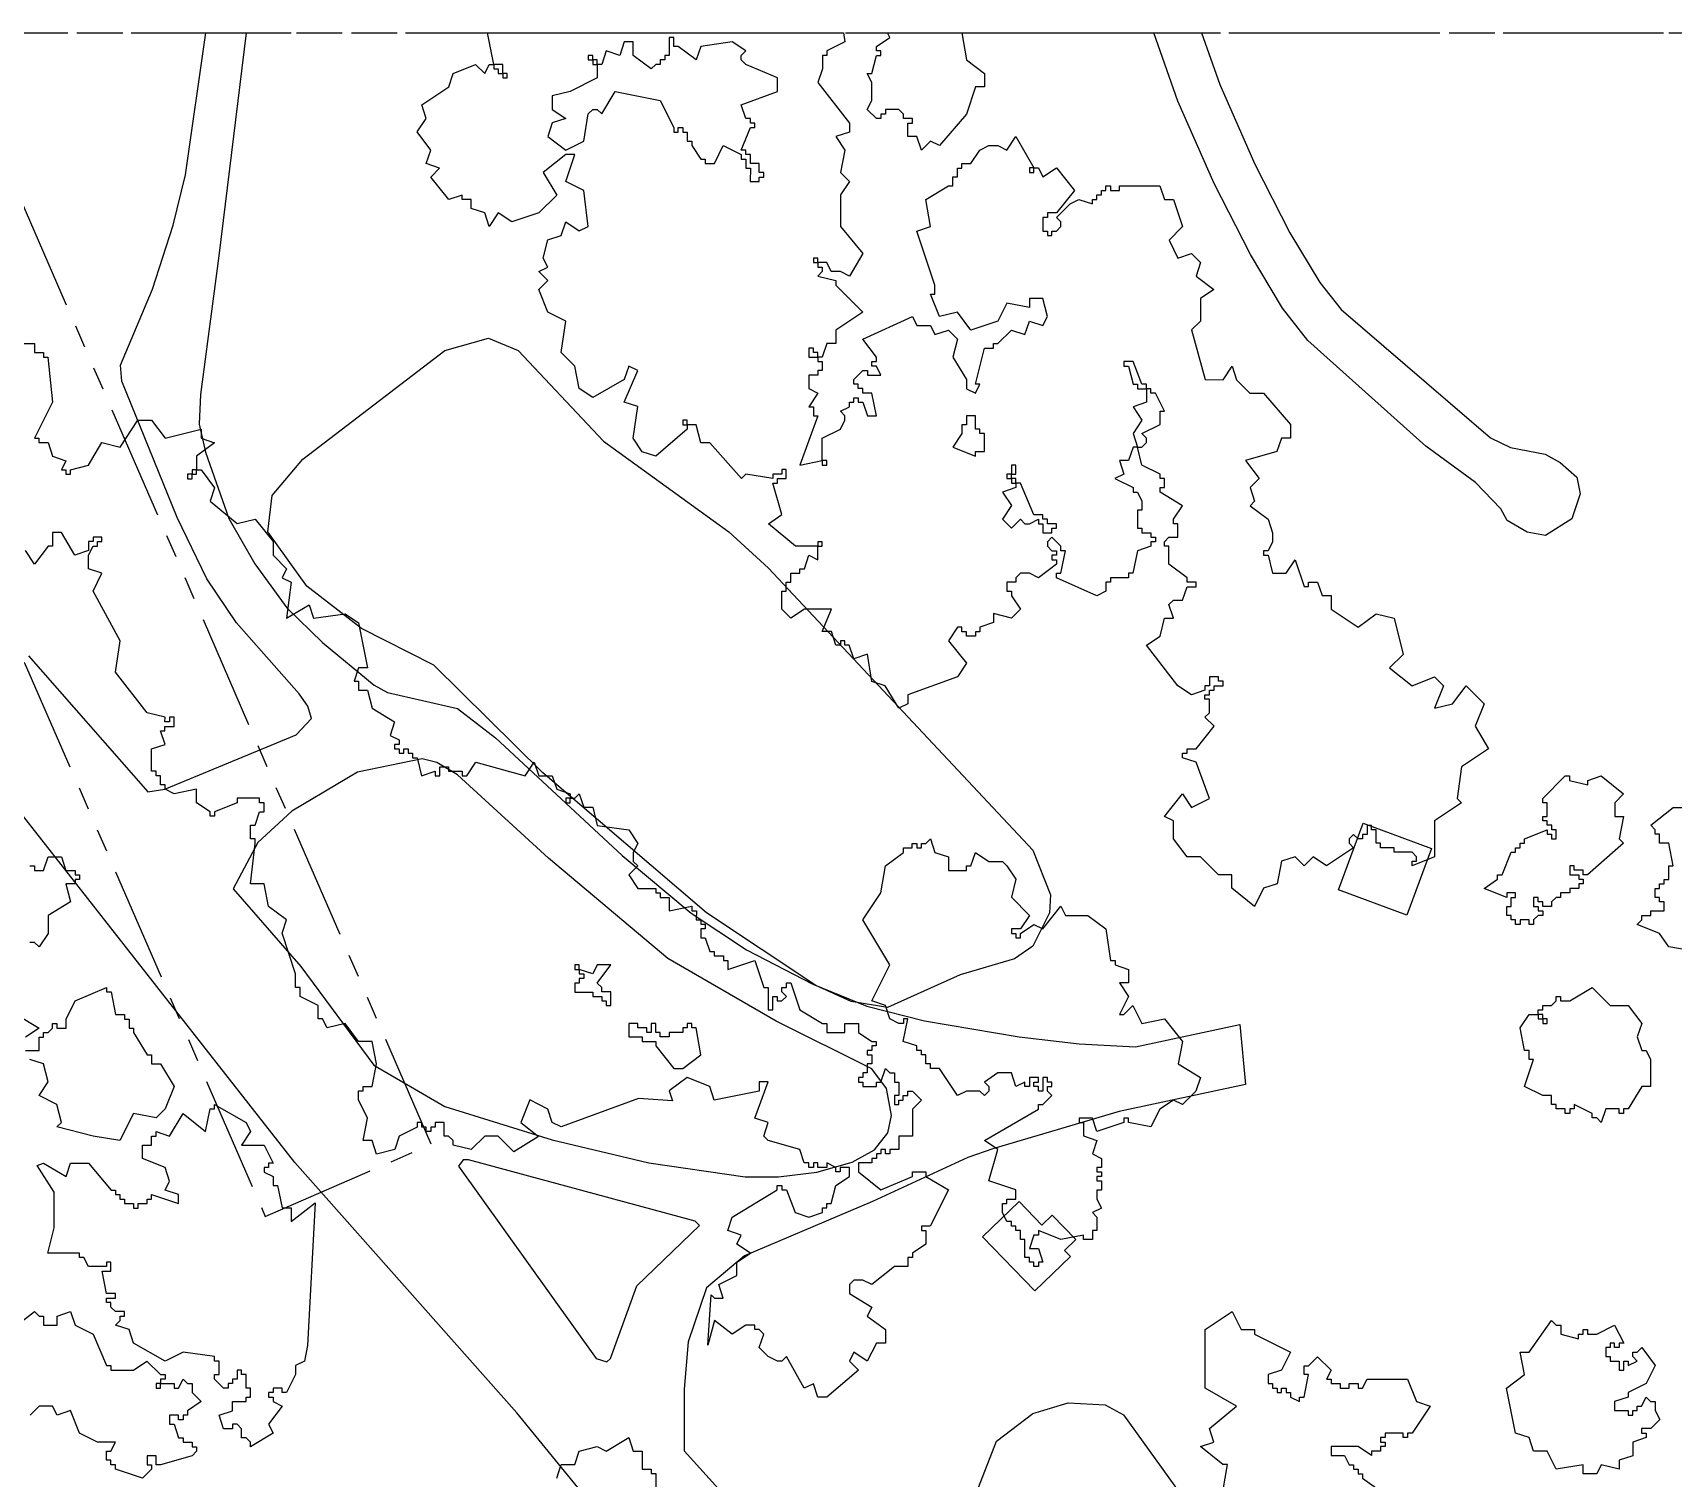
# Model space of a CAD drawing. Header units: metres. Extents: x -400 to 800, y -650 to 500.
# Drawn here: x 187.8 to 278.9, y 419.7 to 500 of the extents above; entities that cross this region are included whole.
import ezdxf

# ---------------------------------------------------------------- set-up
doc = ezdxf.new("R2010")
doc.units = ezdxf.units.M
doc.header["$LTSCALE"] = 2
doc.linetypes.add('DASHED', pattern=[1.524, 1.27, -0.254])
doc.linetypes.add('PHANTOM', pattern=[6.35, 3.175, -0.635, 0.635, -0.635, 0.635, -0.635])
for name, color, linetype in [('SITE-BLDG-EXIST', 7, 'CONTINUOUS'), ('SITE-FLOOD-LIMIT', 5, 'DASHED'), ('SITE-PATH', 84, 'CONTINUOUS'), ('SITE-PROPERTY', 7, 'PHANTOM'), ('SITE-TREE-CANOPY', 94, 'CONTINUOUS'), ('TOPO-CONTOUR-MINOR', 9, 'CONTINUOUS')]:
    doc.layers.add(name, color=color, linetype=linetype)

msp = doc.modelspace()

# ---------------------------------------------------------------- linework, layer by layer
at = {"layer": 'SITE-BLDG-EXIST'}
for points in [[(261.709, 456.111), (265.51, 454.709), (264.142, 451.005), (260.341, 452.407)], [(243.478, 430.138), (240.581, 433.142), (242.615, 435.111), (243.871, 433.798), (244.446, 434.354), (245.757, 432.997), (245.133, 432.385), (245.463, 432.051)]]:
    msp.add_lwpolyline(points, close=True, dxfattribs=at)
at = {"layer": 'SITE-FLOOD-LIMIT'}
msp.add_lwpolyline([(337.352, 290.268), (322.374, 302.809), (314.122, 310.997), (301.845, 320.468), (289.262, 330.501), (274.696, 343.858), (254.933, 359.213), (232.574, 377.075), (213.984, 390.587), (140.026, 428.283), (96.941, 449.639), (63.737, 464.954), (34.511, 480.875), (-1.737, 500), (399.921, 500)], dxfattribs=at)
at = {"layer": 'SITE-PATH'}
for points in [[(187.602, 465.406), (194.229, 457.853), (195.162, 457.997), (202.464, 461.011), (203.313, 461.923), (203.102, 462.602), (202.625, 463.291), (199.14, 467.241), (197.506, 469.688), (195.858, 473.092), (192.78, 480.657), (192.71, 481.546), (194.478, 485.773), (195.635, 489.322), (196.309, 492.114), (197.438, 500), (199.692, 500), (198.16, 487.619), (197.149, 479.911), (197.079, 478.276), (197.422, 476.707), (198.727, 473.036), (200.157, 470.511), (201.938, 468.063), (203.916, 466.15), (206.785, 463.769), (207.535, 463.369), (211.421, 462.478), (213.539, 460.854), (220.573, 454.313), (224.395, 451.12), (227.467, 449.073), (231.149, 447.17), (234.151, 445.946), (237.356, 445.134), (242.609, 444.254), (245.948, 443.854), (249.062, 443.698), (254.869, 444.932), (255.178, 441.595), (248.157, 440.094), (241.157, 438.025), (239.768, 437.547), (234.458, 435.1), (227.36, 432.087), (225.256, 430.318), (224.224, 427.315), (224.014, 424.678), (224.006, 421.263), (232.85, 411.474)], [(265.923, 365.184), (258.285, 372.683), (243.369, 391.227), (235.633, 399.983), (227.799, 408.137), (220.758, 415.98), (214.713, 423.378), (202.384, 437.273), (187.054, 456.808)]]:
    msp.add_lwpolyline(points, dxfattribs=at)
for points in [[(253.745, 497.136), (255.702, 492.708), (257.644, 488.893), (259.299, 486.134), (260.484, 484.632), (268.781, 477.512), (269.889, 476.967), (271.825, 476.6), (272.652, 476.144), (273.578, 475.32), (273.76, 474.397), (273.304, 473.018), (271.831, 472.095), (270.821, 472.273), (269.713, 472.918), (269.349, 473.563), (267.96, 475.032), (265.197, 477.045), (258.646, 482.919), (257.237, 484.71), (255.449, 487.681), (253.436, 491.63), (251.416, 496.213), (250.089, 500), (252.742, 500)], [(227.388, 436.469), (229.254, 436.469), (231.365, 436.736), (233.343, 437.292), (234.571, 437.97), (235.321, 438.927), (235.525, 439.884), (235.244, 441.385), (234.431, 442.475), (229.108, 445.123), (223.104, 448.595), (216.477, 454.168), (211.427, 458.796), (210.27, 459.486), (209.449, 459.686), (205.858, 458.942), (202.218, 456.773), (200.338, 455.049), (198.956, 452.468), (202.729, 448.163), (206.768, 442.679), (210.717, 440.387), (216.678, 438.528), (222.044, 437.26)], [(212.035, 437.428), (211.727, 437.428), (211.481, 437.061), (219.111, 426.392), (219.721, 426.203), (219.911, 426.381), (221.37, 430.43), (224.856, 433.778), (224.611, 434.022)]]:
    msp.add_lwpolyline(points, close=True, dxfattribs=at)
at = {"layer": 'SITE-PROPERTY'}
msp.add_lwpolyline([(-65.245, 500), (172.175, 500), (200.743, 434.281), (209.966, 438.284), (183.135, 500), (385.85, 500)], dxfattribs=at)
at = {"layer": 'SITE-TREE-CANOPY'}
for points in [[(213.08, 500), (232.846, 500), (232.929, 499.496), (231.933, 498.996), (231.932, 498.74), (231.68, 498.74), (231.68, 497.995), (231.427, 497.238), (233.181, 494.991), (233.181, 494.49), (232.43, 494.246), (232.928, 493.489), (232.682, 492.243), (233.18, 491.743), (232.682, 490.998), (232.682, 489.24), (233.93, 487.738), (233.18, 486.492), (232.682, 486.748), (232.177, 486.748), (231.931, 487.238), (231.433, 487.238), (231.433, 486.993), (231.679, 486.993), (231.679, 486.748), (231.433, 486.493), (232.429, 486.248), (232.429, 485.992), (233.93, 484.49), (232.429, 483.489), (232.429, 482.744), (231.931, 482.744), (231.678, 481.987), (231.433, 481.987), (231.433, 481.743), (231.678, 481.743), (231.678, 481.242), (231.433, 481.242), (231.433, 480.997), (230.928, 480.997), (230.928, 480.241), (231.433, 479.996), (230.928, 479.24), (231.18, 479.24), (231.18, 478.739), (231.433, 478.739), (230.429, 475.992), (231.678, 476.248), (231.678, 477.493), (232.681, 477.994), (232.926, 478.494), (232.926, 478.739), (232.681, 478.995), (233.179, 479.24), (233.179, 479.496), (233.432, 479.496), (233.432, 479.74), (233.677, 479.74), (233.677, 479.496), (233.93, 479.495), (234.182, 478.739), (234.68, 478.739), (234.428, 479.996), (233.93, 479.996), (233.93, 480.241), (233.677, 480.241), (233.677, 480.497), (233.432, 480.497), (233.432, 480.741), (233.93, 481.242), (234.182, 481.242), (234.182, 480.997), (234.933, 480.997), (234.68, 481.498), (234.428, 481.498), (234.428, 481.742), (234.68, 481.742), (234.68, 481.998), (233.93, 482.988), (236.679, 484.245), (236.932, 483.744), (237.682, 483.744), (237.928, 483.244), (238.678, 483.488), (239.183, 482.988), (238.931, 481.998), (239.681, 480.741), (239.681, 480.24), (240.179, 479.995), (240.431, 480.496), (240.179, 480.496), (240.677, 482.498), (241.182, 482.498), (241.182, 482.743), (241.428, 482.743), (242.178, 483.488), (242.929, 483.243), (243.181, 483.989), (243.932, 483.744), (244.177, 484.244), (243.932, 485.245), (243.181, 485.246), (243.181, 484.745), (241.933, 484.99), (241.428, 483.989), (239.927, 483.488), (239.183, 484.49), (238.18, 484.245), (237.682, 485.491), (237.928, 485.491), (237.928, 485.991), (236.932, 488.995), (237.683, 489.24), (237.43, 490.741), (238.679, 491.498), (238.932, 491.498), (238.932, 491.998), (239.177, 491.998), (239.177, 492.488), (239.43, 492.488), (239.43, 492.743), (239.928, 492.743), (240.433, 493.489), (240.931, 493.744), (241.429, 493.744), (241.927, 493.488), (242.432, 494.245), (243.427, 492.498), (243.68, 492.498), (243.932, 491.998), (244.683, 492.498), (245.679, 491.241), (244.683, 489.995), (244.178, 489.995), (244.178, 489.739), (243.932, 489.74), (243.932, 488.994), (244.178, 488.994), (244.178, 488.738), (244.43, 488.738), (244.43, 488.994), (244.683, 488.994), (244.928, 489.239), (244.928, 489.495), (244.683, 489.739), (245.433, 490.496), (245.931, 490.74), (246.682, 490.496), (246.682, 490.74), (246.927, 490.74), (246.927, 490.996), (247.18, 490.996), (247.18, 491.241), (247.432, 491.241), (247.432, 491.497), (247.678, 491.497), (247.678, 491.241), (248.183, 491.241), (248.183, 491.497), (250.427, 491.496), (250.679, 490.74), (251.177, 490.74), (251.682, 489.238), (250.932, 488.493), (251.43, 487.492), (252.18, 487.748), (252.678, 487.247), (252.433, 486.491), (253.428, 485.745), (252.678, 485.245), (252.678, 483.988), (252.18, 483.498), (252.93, 480.74), (253.933, 480.739), (254.431, 481.496), (254.676, 480.739), (255.427, 479.994), (256.177, 479.994), (257.678, 478.247), (257.678, 477.491), (257.18, 477.491), (256.927, 476.746), (255.181, 476.245), (255.931, 475.244), (255.433, 474.744), (255.679, 473.998), (255.433, 473.742), (256.429, 472.997), (256.682, 472.241), (256.681, 471.74), (256.429, 471.239), (256.176, 471.239), (256.176, 470.995), (256.429, 470.995), (256.681, 469.994), (257.432, 469.994), (257.93, 470.739), (258.428, 469.248), (258.68, 469.248), (258.68, 469.493), (259.178, 469.493), (259.431, 468.747), (259.929, 468.747), (259.929, 467.991), (261.429, 466.99), (262.432, 467.746), (263.428, 467.49), (263.933, 465.488), (263.183, 464.743), (264.431, 463.741), (265.679, 464.242), (266.177, 463.741), (265.679, 462.495), (266.682, 462.74), (267.433, 463.741), (268.429, 462.74), (267.931, 461.494), (268.681, 460.248), (267.18, 459.247), (266.927, 457.489), (267.18, 457.245), (265.679, 456.244), (265.679, 454.241), (264.43, 453.741), (264.43, 453.997), (264.683, 453.997), (264.683, 454.242), (264.43, 454.497), (263.427, 454.498), (263.427, 454.742), (262.677, 454.742), (262.677, 454.998), (262.431, 454.998), (262.431, 455.743), (262.179, 455.743), (262.179, 455.988), (261.933, 455.988), (261.933, 455.488), (261.681, 455.488), (261.681, 455.243), (261.428, 455.243), (261.183, 455.488), (260.93, 455.243), (260.93, 454.998), (261.183, 454.742), (259.682, 453.741), (258.931, 454.242), (258.433, 453.742), (257.928, 454.242), (257.178, 453.998), (256.932, 452.741), (256.182, 452.496), (255.677, 451.495), (254.428, 452.496), (254.428, 453.241), (253.678, 453.241), (252.682, 454.243), (251.931, 454.243), (251.181, 455.244), (251.181, 456.245), (250.683, 456.49), (251.679, 457.747), (252.177, 456.99), (253.18, 457.491), (252.43, 459.493), (251.68, 459.738), (251.68, 459.994), (251.932, 459.994), (251.932, 460.238), (252.43, 460.238), (253.433, 461.495), (252.928, 461.996), (253.181, 462.241), (253.181, 462.997), (252.928, 462.997), (252.928, 463.242), (253.181, 463.242), (253.181, 463.498), (253.433, 463.498), (253.433, 463.742), (253.931, 463.742), (253.931, 463.998), (253.679, 463.998), (253.679, 464.243), (253.181, 464.243), (253.181, 463.742), (252.928, 463.742), (252.928, 463.498), (252.178, 463.242), (251.427, 463.743), (249.681, 465.99), (250.432, 466.49), (250.677, 467.491), (251.182, 467.491), (250.93, 468.248), (251.182, 468.492), (251.68, 468.492), (251.933, 469.238), (252.431, 469.238), (252.431, 469.493), (251.933, 469.493), (251.933, 469.738), (250.93, 470.495), (250.93, 471.496), (250.678, 471.496), (250.678, 471.741), (250.93, 471.996), (251.428, 471.996), (251.428, 472.742), (251.183, 472.742), (251.183, 472.998), (251.681, 473.743), (250.432, 474.488), (250.432, 474.744), (250.678, 474.744), (250.678, 475.245), (250.433, 475.245), (250.433, 475.489), (249.43, 475.99), (249.177, 476.991), (248.932, 476.991), (248.679, 476.246), (248.181, 476.246), (248.427, 475.49), (247.929, 475.245), (248.932, 474.744), (248.932, 474.488), (249.177, 474.488), (249.429, 473.988), (249.429, 473.498), (249.177, 473.498), (249.177, 472.497), (249.429, 472.497), (249.429, 472.241), (249.927, 472.241), (249.927, 471.996), (250.18, 471.996), (250.18, 471.741), (249.927, 471.741), (249.927, 471.496), (249.177, 471.24), (248.931, 469.994), (248.679, 469.994), (248.679, 469.738), (247.683, 469.739), (247.683, 469.494), (247.43, 469.494), (247.43, 468.993), (246.932, 468.738), (244.681, 469.739), (244.681, 469.995), (244.933, 469.995), (245.179, 471.241), (244.933, 471.241), (244.933, 471.496), (244.428, 471.997), (244.183, 471.741), (244.183, 471.496), (244.428, 471.241), (244.681, 471.241), (244.681, 470.996), (244.428, 470.996), (244.428, 470.74), (244.681, 470.74), (244.681, 470.495), (243.678, 469.739), (243.18, 469.995), (242.682, 469.995), (242.429, 469.739), (242.429, 469.494), (241.931, 469.494), (241.931, 468.994), (242.177, 468.994), (242.177, 468.738), (242.682, 467.993), (242.177, 467.492), (241.181, 467.748), (241.181, 467.247), (240.43, 466.992), (240.43, 466.747), (240.178, 466.747), (240.178, 466.491), (239.68, 466.491), (239.68, 466.747), (239.427, 466.747), (239.427, 466.992), (239.182, 466.992), (238.677, 466.247), (239.679, 464.99), (239.181, 464.244), (236.432, 463.243), (236.432, 462.743), (235.927, 462.498), (235.176, 463.744), (234.433, 463.989), (234.181, 465.491), (233.43, 465.246), (233.178, 465.991), (232.932, 465.991), (232.932, 466.247), (232.68, 466.247), (232.68, 465.991), (232.427, 465.991), (232.182, 466.748), (231.677, 466.748), (232.182, 467.994), (230.681, 467.994), (229.93, 467.493), (229.433, 467.994), (229.433, 468.995), (229.678, 468.995), (229.678, 469.496), (229.931, 469.496), (229.931, 469.996), (230.429, 469.996), (230.429, 470.241), (230.681, 470.241), (230.927, 470.997), (231.432, 470.741), (231.432, 471.498), (230.183, 471.498), (228.683, 472.744), (229.433, 473.244), (228.928, 474.991), (229.181, 474.991), (229.181, 475.247), (229.679, 475.247), (229.679, 475.747), (229.433, 475.747), (229.433, 475.491), (228.928, 475.491), (228.928, 475.247), (227.427, 475.492), (227.182, 475.247), (225.429, 477.238), (224.931, 477.238), (224.678, 478.239), (224.18, 478.239), (224.18, 477.995), (222.427, 476.493), (221.683, 476.738), (221.178, 477.494), (221.431, 479.241), (220.68, 479.497), (221.431, 481.243), (220.933, 481.488), (220.681, 480.743), (218.927, 479.742), (218.177, 480.242), (217.931, 481.488), (217.181, 482.245), (217.427, 483.991), (216.431, 484.492), (215.933, 485.738), (216.431, 486.238), (215.933, 486.739), (216.431, 486.995), (216.178, 487.495), (216.431, 488.496), (217.182, 488.741), (217.427, 489.497), (218.178, 488.997), (218.683, 489.241), (218.43, 491.244), (217.427, 491.744), (217.932, 493.246), (217.427, 493.246), (216.179, 492.245), (216.929, 490.988), (215.933, 489.998), (214.432, 489.498), (213.682, 489.998), (213.177, 489.242), (212.931, 489.998), (212.181, 490.243), (212.181, 490.744), (211.683, 490.744), (211.683, 490.989), (210.932, 490.744), (209.93, 491.99), (210.428, 492.49), (209.677, 492.746), (209.93, 493.492), (209.179, 494.493), (209.677, 495.238), (209.432, 495.995), (210.933, 496.996), (211.179, 497.741), (212.427, 498.241), (212.932, 497.741), (213.178, 498.241), (213.43, 498.241)], [(219.181, 497.495), (217.68, 496.739), (216.677, 496.494), (216.677, 495.738), (217.428, 495.248), (216.677, 494.993), (216.432, 494.247), (217.428, 493.491), (218.431, 493.991), (218.683, 495.493), (218.929, 495.738), (219.181, 495.738), (219.427, 495.493), (220.177, 496.739), (222.681, 496.238), (223.431, 494.747), (223.431, 494.491), (223.677, 494.491), (223.677, 494.747), (223.929, 494.747), (223.929, 494.491), (224.182, 494.491), (224.182, 493.991), (224.427, 493.991), (224.427, 493.746), (224.932, 492.99), (225.178, 492.989), (225.178, 492.745), (225.683, 492.745), (226.181, 493.746), (227.177, 493.245), (227.177, 492.989), (227.429, 492.989), (227.429, 492.489), (227.682, 492.489), (227.681, 491.743), (228.179, 491.743), (228.179, 491.988), (228.432, 491.988), (228.432, 492.244), (228.179, 492.244), (228.18, 492.744), (227.682, 492.745), (227.682, 493.245), (227.429, 493.245), (227.429, 493.49), (227.177, 493.49), (227.682, 494.747), (227.927, 494.747), (227.927, 494.992), (227.682, 494.992), (227.682, 495.247), (227.429, 495.247), (227.177, 495.993), (229.183, 496.738), (229.183, 497.494), (227.43, 498.24), (227.177, 498.496), (227.177, 498.74), (227.43, 498.996), (226.679, 499.497), (224.933, 499.241), (224.68, 498.496), (223.677, 499.241), (223.432, 499.241), (223.432, 499.742), (223.179, 499.742), (223.179, 498.741), (222.927, 498.741), (222.927, 498.496), (222.681, 498.496), (222.681, 498.24), (222.429, 498.24), (222.183, 497.995), (221.18, 498.741), (221.18, 499.497), (220.682, 499.497), (220.43, 498.741), (219.679, 498.997), (219.427, 498.24), (219.181, 498.241)], [(239.43, 499.996), (239.683, 498.494), (240.679, 497.738), (240.678, 496.993), (240.18, 496.993), (239.682, 495.491), (238.181, 493.745), (237.683, 493.989), (237.178, 493.489), (236.933, 494.245), (236.428, 494.245), (236.428, 494.991), (236.68, 494.991), (236.68, 495.246), (236.182, 495.247), (236.183, 495.491), (235.93, 495.747), (235.18, 495.747), (235.18, 495.491), (234.927, 495.491), (234.927, 495.247), (234.682, 495.247), (234.177, 495.747), (234.429, 496.248), (234.429, 497.238), (234.177, 497.738), (234.429, 497.738), (234.682, 498.74), (234.927, 498.74), (234.927, 498.995), (234.682, 498.995), (234.682, 499.24), (235.432, 499.741), (235.302, 500)], [(218.929, 498.741), (218.676, 498.741), (218.676, 498.496), (218.929, 498.496)], [(218.929, 498.241), (219.181, 498.241), (219.181, 498.496), (218.929, 498.496)], [(213.928, 498.241), (213.43, 498.241), (213.43, 497.996), (213.683, 497.996), (213.683, 497.741), (213.928, 497.74)], [(213.928, 497.496), (214.181, 497.496), (214.181, 497.74), (213.928, 497.74)], [(243.182, 492.498), (243.182, 492.242), (243.427, 492.242), (243.427, 492.498)], [(231.426, 487.494), (231.181, 487.494), (231.181, 487.238), (231.433, 487.238)], [(231.433, 482.243), (231.18, 482.243), (231.18, 482.488), (230.928, 482.488), (230.928, 481.987), (231.433, 481.987)], [(249.683, 480.495), (249.43, 480.495), (248.932, 481.741), (248.427, 481.741), (248.427, 481.496), (248.68, 481.496), (248.932, 480.495), (249.178, 480.495), (249.178, 480.239), (249.683, 480.239)], [(249.43, 476.991), (249.682, 477.247), (249.682, 477.492), (249.43, 477.748), (250.433, 478.248), (250.433, 478.993), (250.678, 478.993), (250.18, 479.994), (249.928, 479.994), (249.928, 480.239), (249.683, 480.239), (249.682, 479.494), (248.932, 479.238), (249.43, 478.493), (248.932, 477.748), (249.177, 476.991)], [(224.18, 478.495), (223.928, 478.495), (223.928, 478.239), (224.18, 478.239)], [(240.178, 476.491), (240.179, 476.747), (240.677, 476.747), (240.677, 477.748), (240.431, 477.748), (240.431, 477.993), (240.179, 477.993), (240.179, 478.738), (239.681, 478.738), (239.681, 478.238), (239.428, 478.238), (239.428, 477.749), (238.93, 476.992)], [(196.679, 475.739), (196.679, 475.495), (196.931, 475.495), (196.931, 475.739)], [(231.678, 475.992), (231.93, 475.992), (231.93, 476.248), (231.678, 476.248)], [(242.43, 475.49), (242.43, 475.991), (242.177, 475.991), (242.177, 475.49)], [(196.426, 475.495), (196.426, 475.239), (196.679, 475.239), (196.679, 475.495)], [(242.43, 474.745), (241.679, 474.489), (242.177, 473.744), (241.679, 472.998), (242.177, 472.498), (242.682, 472.998), (242.928, 472.742), (243.18, 472.742), (243.678, 472.998), (243.678, 472.742), (243.931, 472.742), (243.93, 472.242), (244.428, 472.242), (244.428, 472.498), (244.681, 472.498), (244.681, 472.742), (244.183, 472.742), (244.183, 472.998), (243.931, 472.998), (243.931, 473.243), (243.433, 473.243), (242.682, 474.989), (242.43, 474.99)], [(241.932, 475.49), (241.932, 475.245), (242.177, 475.245), (242.177, 475.49)], [(242.177, 474.99), (242.43, 474.99), (242.43, 475.245), (242.177, 475.245)], [(231.677, 471.498), (231.677, 471.742), (231.432, 471.742), (231.432, 471.498)], [(276.179, 457.744), (275.681, 457.244), (275.68, 456.488), (276.178, 456.488), (275.933, 455.242), (276.178, 454.997), (274.179, 453.24), (273.927, 453.24), (273.927, 453.495), (273.429, 453.495), (273.429, 453.74), (273.183, 453.74), (273.183, 453.24), (273.681, 453.24), (273.681, 452.995), (273.927, 452.995), (273.927, 452.739), (273.681, 452.739), (273.681, 452.494), (273.183, 452.494), (273.183, 452.238), (272.678, 452.239), (272.678, 451.994), (272.433, 451.994), (272.18, 451.738), (272.18, 451.493), (271.682, 451.493), (271.682, 451.738), (271.43, 451.738), (271.43, 451.994), (271.177, 451.994), (271.177, 451.493), (271.43, 451.493), (271.43, 451.238), (271.682, 451.237), (271.682, 450.993), (271.43, 450.993), (271.177, 450.748), (271.177, 450.492), (270.932, 450.492), (270.932, 450.748), (270.427, 450.748), (270.427, 450.492), (270.181, 450.492), (270.181, 450.748), (269.929, 450.748), (269.929, 450.993), (269.683, 450.993), (269.683, 451.494), (269.929, 451.493), (269.929, 451.994), (270.181, 451.994), (270.181, 452.239), (269.683, 452.239), (269.683, 451.994), (268.428, 452.495), (269.178, 452.995), (269.178, 453.24), (269.431, 453.24), (269.929, 454.497), (270.181, 454.497), (270.181, 454.742), (270.427, 454.742), (270.427, 454.997), (270.679, 454.997), (270.68, 455.242), (271.928, 455.743), (271.928, 455.498), (272.18, 455.498), (272.18, 455.242), (272.433, 455.242), (272.433, 455.743), (272.181, 455.743), (272.181, 455.998), (271.928, 455.998), (271.928, 456.243), (271.683, 456.243), (271.683, 456.488), (271.928, 456.488), (271.928, 457.244), (271.683, 457.244), (271.683, 457.489), (272.931, 458.746), (273.177, 458.746), (273.177, 458.49), (274.18, 458.245), (274.18, 458.49), (274.93, 458.746)], [(217.431, 457.494), (217.431, 457.238), (217.683, 457.238), (217.683, 457.494)], [(237.932, 454.489), (238.682, 454.244), (238.682, 453.488), (239.678, 453.488), (239.678, 453.743), (239.931, 453.743), (240.183, 454.489), (240.927, 453.988), (241.677, 453.988), (241.93, 453.743), (242.428, 452.998), (242.182, 451.997), (243.178, 450.995), (242.68, 450.239), (242.182, 450.239), (242.182, 449.994), (242.427, 449.994), (242.427, 449.739), (242.68, 449.739), (242.68, 449.994), (243.43, 450.495), (243.928, 450.239), (244.931, 451.496), (245.177, 450.995), (246.432, 450.995), (247.428, 450.239), (247.681, 448.492), (247.933, 448.492), (247.933, 448.247), (248.676, 447.991), (248.676, 447.246), (248.178, 447.246), (248.683, 446.49), (248.178, 445.489), (248.431, 445.489), (248.929, 445.989), (249.427, 444.988), (250.682, 445.244), (251.678, 443.998), (251.432, 442.741), (252.681, 441.995), (252.428, 441.239), (251.678, 440.494), (251.18, 440.739), (250.429, 440.238), (249.931, 439.248), (248.683, 439.493), (248.683, 439.738), (248.43, 439.738), (248.43, 439.493), (246.929, 438.993), (246.677, 439.738), (245.933, 439.738), (245.933, 439.493), (246.179, 439.493), (246.179, 438.748), (246.929, 438.492), (246.677, 437.747), (247.182, 437.491), (247.181, 436.99), (246.929, 436.99), (246.929, 436.746), (247.181, 436.745), (247.181, 436.49), (246.929, 436.49), (246.929, 436.245), (247.181, 436.245), (247.181, 435.744), (246.929, 435.744), (246.929, 435.244), (247.181, 434.743), (246.683, 434.487), (246.929, 434.243), (246.929, 433.497), (246.683, 433.497), (246.683, 432.997), (246.178, 432.997), (246.178, 433.242), (244.93, 432.997), (243.681, 433.498), (243.681, 433.242), (243.429, 433.242), (243.183, 432.497), (243.681, 432.497), (243.927, 431.74), (243.681, 431.74), (243.681, 431.495), (243.429, 431.495), (243.429, 431.74), (243.183, 431.74), (243.183, 431.996), (242.931, 431.996), (242.931, 432.997), (242.678, 432.997), (242.678, 433.498), (242.433, 433.498), (242.433, 433.743), (242.18, 433.743), (242.18, 433.998), (241.928, 433.998), (241.682, 434.488), (241.682, 434.988), (241.928, 434.988), (241.928, 435.244), (242.433, 435.244), (242.433, 435.745), (240.932, 436.246), (241.43, 437.992), (240.68, 438.493), (243.682, 440.239), (243.682, 440.495), (243.927, 440.495), (244.432, 440.995), (244.18, 441.24), (244.18, 441.496), (244.432, 441.496), (244.433, 441.74), (244.18, 441.74), (244.18, 441.996), (243.928, 441.996), (243.927, 441.24), (243.682, 441.24), (243.682, 441.496), (243.43, 441.496), (243.43, 441.74), (243.682, 441.74), (243.682, 441.996), (243.177, 441.996), (243.177, 441.496), (242.932, 441.496), (242.932, 441.74), (242.427, 441.496), (242.181, 442.241), (241.431, 442.241), (240.68, 441.741), (240.933, 441.496), (240.933, 441.24), (240.68, 440.995), (240.428, 441.24), (239.677, 441.24), (239.179, 440.996), (238.183, 442.497), (237.678, 442.497), (237.678, 442.742), (237.433, 442.742), (237.433, 443.243), (237.18, 443.243), (237.18, 443.487), (236.928, 443.487), (236.928, 443.743), (236.177, 443.988), (236.43, 445.245), (236.178, 445.245), (236.178, 444.989), (235.932, 444.989), (235.427, 445.245), (235.182, 445.991), (234.431, 446.246), (235.427, 448.238), (233.927, 450.74), (234.93, 452.242), (235.182, 453.744), (236.178, 454.489), (236.179, 454.745), (236.676, 454.745), (236.677, 454.99), (236.929, 454.989), (236.929, 454.745), (237.181, 454.745), (237.182, 454.989), (237.427, 454.989), (237.68, 455.245)], [(218.18, 448.239), (217.928, 448.239), (217.928, 447.995), (218.18, 447.995)], [(218.18, 447.739), (218.433, 447.739), (218.433, 447.494), (218.18, 447.494), (218.18, 447.238), (217.928, 447.238), (217.928, 446.738), (218.931, 446.737), (218.931, 446.493), (219.429, 446.493), (219.429, 446.248), (219.681, 446.248), (219.681, 445.992), (219.927, 445.992), (219.927, 446.748), (219.429, 446.749), (219.429, 446.993), (219.183, 447.238), (219.927, 448.239), (219.183, 448.239), (218.931, 447.739), (218.18, 447.995)], [(271.429, 445.742), (271.682, 445.742), (271.682, 445.998), (272.18, 445.998), (272.432, 446.243), (272.432, 446.488), (272.678, 446.488), (272.678, 446.243), (273.183, 446.243), (274.431, 446.988), (275.427, 445.998), (276.43, 445.998), (277.18, 444.997), (276.928, 444.24), (277.18, 443.495), (277.433, 443.495), (277.678, 442.994), (277.678, 441.493), (277.18, 441.493), (276.429, 440.247), (276.177, 440.247), (276.177, 439.991), (275.931, 439.991), (275.932, 440.247), (275.181, 440.247), (274.928, 439.49), (274.683, 439.746), (274.43, 439.746), (274.431, 439.991), (273.428, 440.492), (273.428, 440.247), (273.182, 440.247), (273.182, 439.991), (272.93, 439.991), (272.93, 440.247), (272.432, 440.247), (272.432, 440.492), (272.179, 440.492), (272.179, 440.992), (271.681, 440.992), (270.678, 441.493), (271.176, 442.995), (270.931, 442.995), (270.931, 443.495), (270.678, 443.495), (270.433, 444.741), (270.931, 445.498), (271.429, 445.498)], [(271.429, 445.242), (271.682, 445.242), (271.682, 445.498), (271.429, 445.498)], [(224.177, 444.746), (223.931, 444.746), (223.931, 444.49), (223.181, 444.49), (223.181, 444.245), (222.683, 444.245), (222.683, 444.49), (222.43, 444.49), (222.43, 444.991), (222.178, 444.991), (222.178, 444.49), (221.932, 444.49), (221.932, 444.746), (221.427, 444.746), (221.427, 444.991), (220.929, 444.991), (220.929, 444.246), (221.68, 444.245), (221.68, 443.99), (222.43, 443.99), (222.43, 443.745), (223.433, 442.488), (223.931, 442.488), (224.927, 443.244), (224.682, 444.746), (224.429, 444.746), (224.429, 444.99), (224.177, 444.99)], [(271.682, 444.997), (271.927, 444.997), (271.927, 445.242), (271.682, 445.242)], [(189.015, 433.637), (189.016, 435.617), (188.083, 437.096), (188.427, 437.241), (189.682, 436.495), (189.928, 437.241), (190.931, 437.241), (192.179, 435.739), (192.431, 435.739), (192.431, 435.494), (192.677, 435.494), (192.677, 435.238), (192.929, 435.238), (192.929, 434.993), (193.427, 434.993), (193.427, 434.738), (193.68, 434.738), (193.68, 434.993), (194.178, 434.993), (194.178, 435.238), (194.43, 435.238), (194.43, 435.494), (195.931, 434.993), (195.931, 435.494), (195.181, 435.738), (195.433, 436.239), (195.181, 436.995), (193.932, 437.496), (193.933, 438.241), (194.431, 438.241), (194.431, 438.742), (194.683, 438.742), (194.683, 438.998), (195.427, 438.742), (196.177, 439.988), (197.433, 438.998), (197.678, 440.243), (197.931, 440.243), (197.931, 440.488), (199.677, 439.498), (199.929, 438.997), (199.431, 438.241), (200.68, 438.241), (201.178, 437.24), (200.932, 437.24), (200.932, 436.995), (200.68, 436.995), (200.68, 436.739), (201.178, 436.494), (201.178, 435.994), (201.43, 435.994), (201.682, 434.748), (202.18, 434.748), (202.18, 433.991), (203.513, 435.026), (203.084, 427.117), (202.923, 426.238), (202.432, 425.993), (202.432, 425.493), (201.927, 424.492), (201.681, 424.492), (201.681, 424.748), (201.176, 424.748), (201.176, 424.492), (200.931, 424.492), (200.931, 424.247), (201.183, 424.247), (201.183, 423.991), (201.681, 423.746), (200.931, 422.745), (201.183, 422.245), (199.928, 421.488), (199.928, 421.744), (199.682, 421.989), (199.43, 421.989), (199.43, 422.49), (199.177, 422.745), (198.932, 422.746), (198.932, 422.49), (198.427, 422.49), (198.181, 423.246), (198.932, 423.491), (198.932, 423.991), (199.682, 423.991), (199.682, 424.247), (199.928, 424.247), (199.928, 424.748), (199.682, 424.748), (199.683, 425.493), (199.43, 425.493), (199.43, 425.738), (199.178, 425.738), (199.178, 425.248), (198.932, 425.248), (198.932, 424.993), (198.68, 424.993), (198.679, 424.748), (198.427, 424.748), (197.929, 425.248), (197.929, 425.493), (198.182, 425.493), (198.182, 426.238), (197.929, 426.238), (197.929, 426.494), (196.183, 426.739), (195.18, 426.239), (193.426, 427.24), (193.181, 427.997), (192.431, 428.241), (192.683, 428.497), (192.683, 428.742), (192.929, 428.742), (192.929, 428.998), (192.431, 428.998), (192.178, 429.243), (192.178, 429.498), (191.933, 429.498), (191.933, 429.743), (192.431, 429.743), (192.431, 429.988), (191.933, 429.988), (191.68, 431.245), (192.178, 431.245), (192.178, 431.745), (191.933, 431.745), (191.933, 431.49), (190.93, 431.49), (190.677, 431.99), (190.432, 431.99), (190.432, 432.246), (188.679, 432.246)], [(272.431, 428.245), (272.683, 428.245), (272.683, 427.744), (273.679, 427.488), (273.679, 427.744), (273.931, 427.744), (273.931, 427.989), (274.177, 427.989), (274.177, 427.744), (274.682, 427.744), (275.678, 428.244), (276.183, 427.243), (275.93, 427.243), (275.93, 426.998), (275.678, 426.998), (275.678, 427.243), (275.432, 427.243), (275.432, 426.998), (275.18, 426.998), (275.18, 426.498), (275.432, 426.498), (275.432, 426.242), (275.93, 426.242), (275.93, 425.741), (276.183, 425.741), (276.183, 426.242), (276.428, 426.242), (276.428, 425.997), (276.933, 426.242), (276.681, 426.498), (276.681, 426.742), (276.933, 426.742), (277.179, 426.998), (277.929, 425.997), (277.431, 424.996), (276.428, 424.495), (276.428, 424.24), (275.678, 423.995), (275.677, 423.494), (276.428, 423.494), (276.428, 423.238), (276.68, 423.238), (276.68, 423.494), (276.933, 423.494), (276.933, 423.739), (277.178, 423.739), (277.431, 424.24), (277.676, 423.995), (277.929, 423.995), (277.929, 423.494), (278.181, 422.994), (277.683, 422.493), (277.178, 422.493), (277.178, 422.248), (277.431, 422.248), (277.431, 421.993), (276.68, 421.748), (276.68, 420.991), (275.93, 420.747), (275.93, 420.246), (274.927, 420.491), (274.681, 419.991), (273.931, 419.991), (273.931, 420.491), (272.43, 420.247), (271.932, 421.248), (271.181, 421.248), (270.929, 421.993), (270.179, 422.238), (269.681, 424.741), (270.677, 425.497), (270.431, 426.743), (270.929, 426.743), (272.178, 428.489)], [(194.682, 424.993), (194.682, 424.748), (194.927, 424.748), (194.927, 424.993)]]:
    msp.add_lwpolyline(points, close=True, dxfattribs=at)
for points in [[(187.183, 482.748), (187.926, 482.748), (187.926, 482.248), (188.431, 482.248), (188.431, 481.992), (188.677, 481.992), (188.929, 479.489), (187.933, 477.498), (188.178, 477.498), (188.178, 477.242), (188.683, 477.242), (188.929, 476.497), (189.679, 476.241), (189.427, 475.74), (189.679, 475.74), (189.679, 475.495), (189.932, 475.495), (189.932, 475.74), (190.928, 475.996), (191.678, 477.242), (192.681, 476.997), (193.677, 478.498), (194.428, 478.498), (195.178, 477.497), (197.177, 477.998), (197.177, 477.497), (197.928, 477.241), (196.931, 476.496), (196.931, 475.739), (197.177, 475.739), (197.927, 474.738), (197.682, 473.993), (199.183, 472.747), (200.179, 472.992), (201.181, 471.746), (201.181, 470.989), (201.932, 470.244), (201.679, 469.743), (202.177, 469.498), (201.931, 467.496), (203.18, 468.241), (203.432, 467.496), (205.179, 467.741), (205.929, 467.24), (206.427, 464.748), (205.929, 464.748), (205.676, 463.992), (205.929, 463.992), (205.929, 463.491), (206.427, 463.491), (206.679, 462.49), (207.928, 461.745), (207.682, 460.988), (208.18, 460.743), (208.18, 460.488), (207.927, 460.488), (207.927, 460.243), (208.18, 460.243), (208.18, 459.998), (208.432, 459.998), (208.432, 460.243), (208.678, 460.243), (208.678, 459.998), (208.93, 459.998), (208.93, 459.742), (209.183, 459.742), (209.428, 458.741), (210.179, 458.997), (210.179, 458.741), (210.431, 458.741), (210.431, 459.241), (210.929, 459.241), (210.929, 458.997), (211.68, 458.997), (211.68, 458.741), (211.932, 458.741), (212.43, 459.497), (215.18, 458.74), (215.678, 459.497), (215.93, 458.74), (216.681, 458.74), (216.933, 457.995), (217.683, 457.739), (217.683, 457.494), (217.929, 457.494), (218.181, 457.739), (218.427, 456.994), (218.932, 456.994), (219.177, 455.992), (220.931, 455.747), (221.428, 454.991), (221.183, 454.49), (221.183, 453.99), (221.428, 453.745), (220.93, 453.245), (221.428, 452.488), (222.431, 452.488), (222.431, 452.243), (222.677, 452.243), (222.677, 451.987), (223.182, 451.987), (223.182, 451.242), (224.43, 451.498), (224.43, 451.242), (224.683, 451.242), (224.682, 450.741), (224.928, 450.741), (224.928, 450.497), (225.18, 450.497), (225.18, 450.241), (224.928, 450.241), (224.928, 449.74), (225.18, 449.74), (225.433, 448.995), (225.678, 448.995), (225.678, 448.739), (226.183, 448.739), (226.183, 448.494), (226.429, 448.494), (226.429, 447.994), (227.93, 448.494), (228.427, 446.992), (228.68, 446.992), (228.68, 445.746), (228.932, 445.746), (228.932, 446.492), (229.178, 446.492), (229.178, 446.247), (229.43, 446.247), (229.683, 446.492), (229.43, 446.748), (229.43, 446.992), (229.683, 446.992), (229.683, 447.248), (229.928, 447.248), (230.433, 445.746), (231.682, 444.99), (231.927, 444.99), (231.927, 444.489), (232.93, 444.489), (232.93, 444.99), (233.681, 444.99), (233.681, 444.489), (234.431, 443.988), (234.676, 443.988), (234.676, 443.744), (234.431, 443.744), (234.431, 443.488), (234.178, 443.488), (234.178, 443.243), (234.431, 443.243), (234.431, 442.742), (234.178, 442.742), (234.178, 442.242), (233.933, 442.242), (233.933, 441.997), (233.68, 441.997), (233.68, 441.741), (233.933, 441.741), (233.933, 441.497), (234.683, 441.497), (234.683, 441.741), (234.929, 441.741), (235.181, 442.498), (235.427, 442.242), (235.679, 442.242), (235.679, 441.741), (235.932, 441.741), (235.932, 440.996), (235.679, 440.996), (235.679, 440.495), (235.932, 440.495), (235.932, 440.74), (236.177, 440.74), (236.177, 440.996), (236.43, 440.996), (236.43, 441.241), (236.682, 441.241), (237.18, 440.74), (236.682, 440.239), (236.682, 438.738), (235.931, 438.738), (235.931, 437.992), (235.426, 437.992), (235.433, 437.748), (235.181, 437.748), (235.181, 437.993), (234.928, 437.993), (234.928, 437.748), (234.683, 437.748), (234.683, 437.492), (234.43, 437.492), (234.43, 437.247), (233.68, 437.247), (233.68, 436.747), (234.928, 435.746), (236.682, 436.491), (236.682, 436.747), (237.432, 436.746), (237.432, 436.491), (238.681, 435.745), (237.677, 433.743), (237.179, 433.743), (237.179, 433.498), (237.432, 433.498), (237.432, 432.742), (236.681, 432.241), (236.681, 431.997), (236.429, 431.997), (236.429, 431.496), (235.678, 431.496), (234.43, 430.495), (233.932, 430.74), (233.427, 430.74), (233.181, 430.495), (233.181, 429.995), (234.43, 429.238), (234.177, 428.738), (235.18, 427.992), (235.18, 427.247), (234.682, 427.247), (234.177, 426.246), (233.433, 426.747), (233.181, 426.246), (233.679, 425.745), (231.932, 424.244), (231.427, 424.244), (231.182, 424.989), (230.677, 424.745), (229.681, 426.491), (229.428, 426.246), (229.183, 426.246), (228.678, 426.491), (228.18, 426.992), (228.433, 427.748), (228.18, 427.993), (227.928, 427.993), (227.928, 428.238), (227.43, 428.238), (226.679, 427.748), (225.683, 428.494), (225.318, 427.137), (225.501, 429.929), (225.683, 429.74), (226.181, 429.74), (225.929, 430.496), (226.932, 430.996), (226.932, 431.742), (227.683, 432.242), (226.932, 432.743), (227.178, 433.243), (226.427, 433.488), (226.68, 434.245), (229.177, 435.746), (229.177, 435.991), (229.429, 435.991), (229.429, 435.746), (229.682, 435.746), (230.18, 434.489), (230.93, 434.244), (231.681, 434.489), (231.681, 434.745), (231.933, 434.745), (231.933, 434.989), (232.179, 434.989), (232.431, 435.991), (233.182, 436.491), (233.182, 436.992), (232.677, 436.992), (232.677, 436.747), (232.431, 436.747), (232.431, 436.992), (231.926, 437.248), (231.926, 436.992), (231.681, 436.992), (231.428, 436.992), (231.428, 437.248), (231.183, 437.248), (231.183, 436.992), (230.93, 436.992), (230.93, 437.248), (230.678, 437.248), (230.433, 437.993), (228.679, 438.494), (228.427, 438.738), (228.679, 439.495), (227.929, 439.74), (228.679, 441.742), (228.181, 441.742), (228.181, 441.241), (225.677, 440.741), (225.432, 441.497), (224.177, 441.998), (223.181, 441.242), (223.363, 440.697), (221.469, 440.83), (217.177, 439.251), (216.679, 439.496), (216.433, 440.241), (215.43, 440.742), (214.932, 439.496), (215.914, 438.706), (214.553, 437.872), (213.677, 438.74), (212.933, 438.74), (212.183, 437.995), (211.18, 438.24), (211.18, 438.496), (210.927, 438.74), (210.682, 438.74), (210.682, 439.497), (210.177, 439.497), (210.177, 439.241), (209.931, 439.241), (209.931, 438.996), (209.679, 438.996), (209.679, 439.241), (209.433, 439.241), (209.433, 439.497), (209.181, 439.497), (209.181, 439.241), (208.178, 438.741), (207.932, 437.995), (206.929, 437.74), (206.677, 438.496), (206.179, 438.496), (206.431, 439.742), (205.926, 440.743), (205.927, 441.244), (206.179, 441.244), (206.179, 441.488), (206.677, 441.488), (206.93, 442.745), (206.677, 443.991), (205.927, 443.991), (205.176, 444.992), (204.18, 444.748), (203.928, 445.248), (203.683, 445.248), (203.683, 445.994), (202.68, 446.494), (202.68, 446.995), (202.427, 446.995), (202.427, 447.74), (201.677, 449.998), (201.93, 450.744), (200.927, 451.489), (200.681, 452.746), (199.931, 452.746), (200.177, 454.993), (200.177, 455.238), (199.931, 455.238), (199.931, 455.994), (200.177, 455.994), (200.429, 456.74), (200.682, 456.74), (200.682, 457.24), (200.429, 457.24), (200.429, 457.496), (199.181, 457.496), (199.181, 457.24), (197.932, 456.74), (197.932, 456.495), (197.68, 456.495), (197.68, 456.74), (196.929, 457.241), (196.93, 457.997), (195.681, 457.741), (195.183, 457.997), (195.183, 458.242), (194.931, 458.242), (194.931, 458.742), (194.678, 458.743), (194.678, 458.998), (194.433, 458.998), (194.433, 460.244), (195.183, 460.489), (194.931, 461.245), (195.176, 461.245), (195.176, 461.49), (195.681, 461.49), (195.682, 461.991), (195.429, 461.991), (195.429, 461.746), (195.176, 461.746), (195.177, 461.991), (194.181, 462.247), (192.427, 464.494), (192.68, 466.24), (191.179, 468.988), (191.677, 469.989), (190.927, 470.245), (190.927, 470.99), (191.18, 471.491), (191.432, 471.491), (191.432, 471.747), (191.678, 471.747), (191.678, 471.991), (191.18, 471.991), (191.18, 471.747), (190.927, 471.747), (190.927, 471.246), (190.177, 470.99), (189.433, 472.247), (188.928, 472.247), (188.928, 471.491), (188.683, 471.491), (187.932, 470.49), (187.427, 471.246)], [(280.183, 448.99), (278.682, 449.246), (278.177, 449.991), (276.928, 450.492), (277.181, 450.748), (277.181, 450.992), (277.679, 450.992), (277.679, 451.248), (278.429, 451.248), (278.429, 451.737), (278.177, 451.737), (278.177, 451.993), (277.932, 451.993), (277.932, 452.494), (278.177, 452.494), (278.177, 452.739), (278.43, 452.739), (278.43, 452.994), (278.682, 452.994), (278.682, 453.74), (278.928, 453.74), (278.682, 454.997), (278.177, 454.997), (278.177, 455.497), (277.932, 455.497), (277.932, 455.742), (277.679, 455.998), (278.928, 456.988), (279.931, 456.988)], [(187.678, 453.738), (187.93, 453.738), (187.93, 453.493), (188.428, 453.493), (188.681, 454.238), (189.431, 454.238), (189.677, 453.493), (190.182, 453.493), (190.182, 453.248), (190.427, 453.248), (190.427, 452.992), (190.182, 452.992), (190.182, 452.747), (189.677, 452.747), (189.929, 451.746), (188.681, 450.99), (188.68, 449.989), (188.182, 449.244), (187.93, 449.488), (187.677, 449.488)], [(187.431, 443.493), (188.182, 443.493), (188.182, 444.238), (188.427, 444.238), (188.427, 444.494), (188.68, 444.494), (188.932, 444.738), (188.932, 444.994), (189.178, 444.994), (189.178, 444.738), (189.683, 444.738), (189.683, 445.239), (190.181, 446.24), (191.928, 446.996), (191.927, 446.74), (192.18, 446.74), (192.432, 445.494), (192.93, 445.494), (192.93, 445.238), (193.183, 445.238), (193.183, 444.738), (193.428, 444.738), (193.428, 444.493), (194.179, 443.247), (194.431, 443.247), (194.431, 442.747), (194.929, 442.746), (195.679, 441.489), (195.181, 440.244), (194.683, 439.743), (193.428, 439.988), (192.677, 438.497), (191.183, 438.742), (189.177, 439.243), (189.43, 439.488), (189.177, 440.489), (188.181, 440.99), (188.68, 441.746), (188.427, 442.747), (187.677, 442.992)], [(186.926, 445.495), (188.182, 444.738), (187.431, 444.238)], [(186.679, 428.019), (187.928, 428.998), (188.18, 428.742), (188.433, 428.742), (188.433, 428.242), (188.931, 428.242), (189.183, 428.242), (189.183, 428.742), (189.927, 428.998), (190.179, 428.242), (191.182, 427.741), (191.932, 425.994), (192.178, 425.994), (192.178, 425.739), (193.433, 425.738), (194.177, 426.239), (194.927, 425.494), (195.18, 425.493), (195.18, 425.238), (194.927, 425.238), (194.927, 424.993), (195.678, 424.993), (195.678, 424.748), (195.93, 424.748), (196.183, 425.238), (196.428, 424.993), (196.681, 424.993), (196.681, 424.492), (197.178, 423.992), (196.428, 423.491), (196.428, 423.246), (196.182, 423.246), (196.182, 422.991), (195.93, 422.991), (195.93, 423.246), (195.432, 423.246), (195.432, 422.746), (195.677, 422.746), (195.93, 421.989), (196.182, 421.989), (196.182, 421.745), (196.68, 421.745), (196.68, 421.489), (196.933, 421.489), (196.933, 421.244), (196.68, 420.988), (194.927, 420.488), (194.681, 420.488), (194.681, 420.988), (194.183, 420.988), (194.183, 420.488), (194.429, 420.488), (194.429, 420.243), (193.931, 419.743), (192.43, 420.243), (192.43, 420.488), (192.177, 420.488), (192.177, 420.744), (191.932, 420.744), (191.932, 421.245), (192.177, 421.245), (192.43, 421.745), (191.427, 421.745), (190.431, 422.246), (189.933, 423.492), (189.183, 423.247), (188.93, 423.748), (188.18, 423.748), (187.682, 423.247)], [(253.927, 418.991), (254.18, 420.493), (253.927, 420.493), (252.679, 421.494), (253.429, 421.739), (253.177, 422.495), (254.678, 423.741), (252.932, 424.742), (252.932, 427.991), (254.433, 428.992), (254.931, 427.99), (255.681, 427.99), (255.681, 427.746), (257.68, 426.744), (257.182, 425.743), (256.432, 425.498), (256.432, 424.998), (256.677, 424.998), (256.677, 424.742), (256.93, 424.742), (256.93, 424.497), (257.182, 424.497), (257.182, 424.742), (257.428, 424.742), (257.428, 424.497), (257.68, 424.497), (257.68, 424.241), (258.178, 423.997), (258.178, 424.241), (258.43, 424.241), (258.683, 425.498), (258.431, 425.498), (258.431, 425.988), (258.683, 425.988), (259.181, 426.488), (259.932, 425.743), (259.679, 425.242), (259.932, 425.242), (259.932, 424.998), (260.429, 424.998), (260.429, 424.742), (260.927, 424.742), (260.927, 424.997), (261.432, 424.997), (261.432, 424.742), (261.678, 424.742), (261.93, 425.242), (264.182, 425.242), (264.68, 423.996), (265.43, 423.74), (264.427, 422.238), (264.182, 422.238), (264.182, 421.994), (263.929, 421.994), (263.929, 422.238), (262.933, 422.239), (262.933, 421.994), (262.681, 421.994), (262.681, 421.738), (262.933, 421.738), (262.933, 421.493), (262.681, 421.493), (262.681, 421.237), (262.183, 421.238), (262.183, 420.993), (261.432, 421.493), (259.931, 421.494), (259.931, 420.993), (260.682, 420.993), (260.927, 420.492), (261.18, 420.492), (261.18, 420.248), (261.432, 420.248), (261.432, 419.992), (261.677, 419.992), (261.677, 419.747), (263.431, 418.49)], [(216.929, 419.74), (217.182, 420.497), (217.932, 420.497), (218.178, 421.242), (219.181, 421.498), (219.679, 421.242), (220.927, 421.998), (221.18, 421.242), (221.678, 421.241), (221.677, 420.24), (222.182, 420.24), (222.182, 419.996), (222.428, 419.996), (222.428, 417.248)]]:
    msp.add_lwpolyline(points, dxfattribs=at)
at = {"layer": 'TOPO-CONTOUR-MINOR'}
msp.add_lwpolyline([(210.721, 482.367), (213.133, 483.047), (214.787, 482.367), (219.529, 477.329), (226.491, 472.291), (228.686, 470.275), (243.362, 454.621), (244.345, 452.138), (244.294, 451.131), (243.362, 449.282), (242.354, 448.576), (239.331, 447.701), (235.301, 445.875), (233.286, 446.207), (231.326, 447.1), (225.251, 451.131), (216.156, 458.913), (210.111, 464.886), (206.08, 466.918), (203.049, 469.268), (200.881, 472.291), (201.131, 474.306), (202.833, 476.321)], close=True, dxfattribs=at)
msp.add_lwpolyline([(240.219, 418.887), (241.347, 421.794), (243.362, 423.327), (245.334, 423.925), (247.392, 423.815), (248.4, 423.263), (254.446, 414.875)], dxfattribs=at)

doc.saveas('drawing.dxf')
